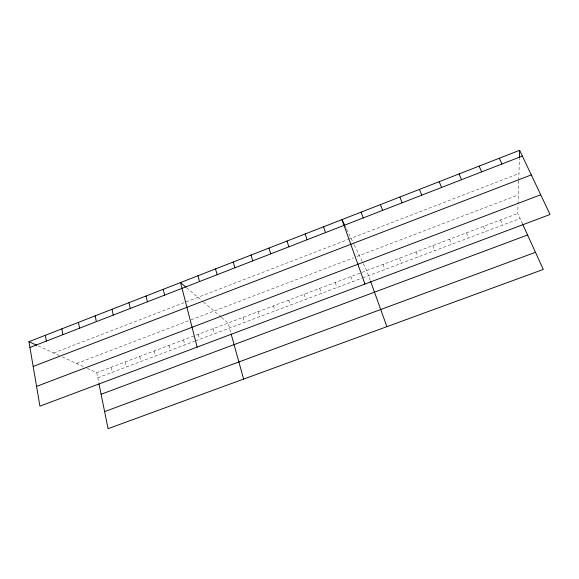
<?xml version="1.0" encoding="UTF-8"?>
<svg xmlns="http://www.w3.org/2000/svg" width="579" height="579" viewBox="0 0 579 579"><rect width="100%" height="100%" fill="white"/><g stroke="black" fill="none" stroke-linecap="round" stroke-linejoin="round"><path stroke-width="0.43" stroke-dasharray="2.9 2.17" d="M522.576 224.001L517.771 213.463L518.024 204.836M518.053 203.946L518.733 180.93M518.755 180.112L519.399 158.364M53.666 352.987L347.711 239.59M348.544 239.272L518.95 173.548M76.594 363.489L190.173 320.136M190.99 319.825L353.603 257.756M356.917 256.49L518.321 194.884M87.255 368.367L96.736 372.71L517.771 213.463M97.757 377.761L194.674 341.212M195.492 340.901L361.861 278.166M362.693 277.848L520.072 218.5M38.228 345.924L60.781 356.251M62.337 356.961L83.521 366.659M186.539 287.676L202.86 301.558M203.475 302.079L220.867 316.879M221.54 317.451L228.09 323.024L230.941 333.301M345.106 226.078L346.235 228.408M346.618 229.19L353.928 244.266M354.276 244.982L362.961 262.88M363.308 263.597L366.71 270.596L370.314 280.612M500.553 219.977L502.789 225.014M483.443 226.447L485.629 231.491M466.442 232.874L468.577 237.918M449.55 239.265L451.634 244.309M432.774 245.612L434.8 250.656M416.098 251.916L418.067 256.967M399.532 258.183L401.45 263.235M383.066 264.415L384.934 269.459M350.932 276.567L352.698 281.618M335.248 282.501L336.971 287.553M319.659 288.393L321.338 293.444M304.17 294.255L305.792 299.307M288.769 300.074L290.347 305.133M273.462 305.864L274.996 310.923M258.248 311.618L259.739 316.677M243.122 317.343L244.57 322.394M213.152 328.677L214.505 333.736M198.293 334.293L199.61 339.352M183.529 339.88L184.802 344.932M168.851 345.431L170.081 350.49M154.26 350.954L155.447 356.005M139.749 356.44L140.892 361.491M125.332 361.897L126.432 366.948M110.987 367.318L112.051 372.369M96.736 372.71L98.814 382.972"/><path stroke-width="0.87" d="M519.428 157.466L519.638 150.316L28.95 341.675L39.951 406.161L550.05 214.491L519.638 150.316M29.942 347.472L522.367 156.062M33.177 366.449L531.298 174.916M36.578 386.396L540.706 194.776M101.108 394.277L527.592 234.994M104.618 411.589L535.488 252.306M28.95 341.675L36.709 345.229M185.873 287.104L180.532 282.559L197.157 347.089M344.715 225.267L341.965 219.607L364.944 284.043M499.293 158.248L501.942 164.002M522.576 224.001L543.297 269.438L108.078 428.684L98.995 383.848M479.101 166.122L481.67 171.876M459.06 173.939L461.557 179.7M439.179 181.69L441.596 187.458M419.442 189.391L421.787 195.159M399.857 197.026L402.123 202.802M380.41 204.611L382.61 210.387M361.115 212.138L363.25 217.914M370.611 281.437L386.895 326.665M323.509 226.802L325.507 232.584M305.191 233.945L307.116 239.728M287.003 241.038L288.863 246.82M268.938 248.08L270.74 253.87M251.011 255.078L252.748 260.861M233.207 262.019L234.879 267.809M215.526 268.917L217.132 274.707M231.18 334.17L243.629 379.086M197.967 275.763L199.516 281.553M163.22 289.312L164.653 295.102M146.031 296.014L147.406 301.811M128.958 302.672L130.275 308.469M112 309.287L113.26 315.085M95.166 315.852L96.367 321.649M78.44 322.373L79.591 328.17M61.83 328.85L62.923 334.648M45.336 335.284L46.378 341.082"/></g></svg>
